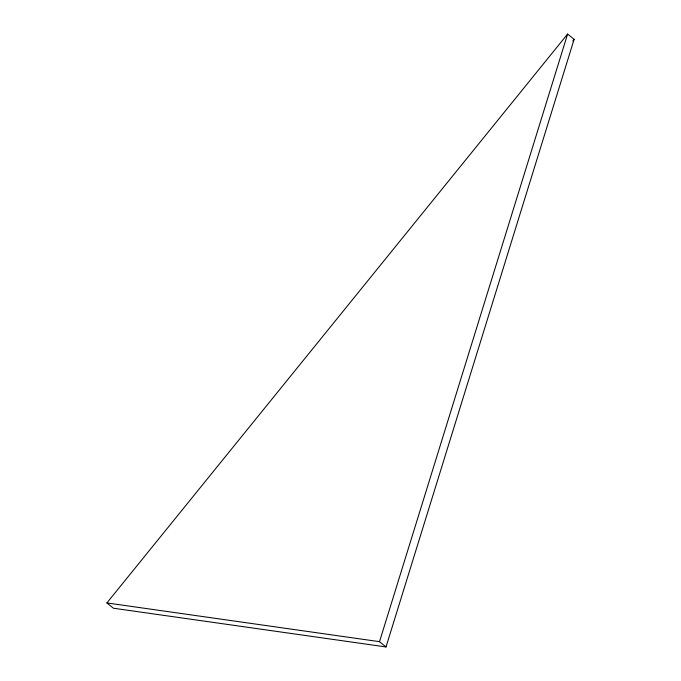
<?xml version="1.0" encoding="UTF-8"?>
<svg xmlns="http://www.w3.org/2000/svg" width="681" height="681" viewBox="0 0 681 681"><rect width="100%" height="100%" fill="white"/><g stroke="black" fill="none" stroke-linecap="round" stroke-linejoin="round"><path stroke-width="1.02" d="M386.016 646.95L379.513 641.672L567.605 34.05L574.109 39.328L386.016 646.95L113.395 608.218L106.891 602.932L567.605 34.05M572.772 40.988L574.109 39.328M106.891 602.932L379.513 641.672"/></g></svg>
